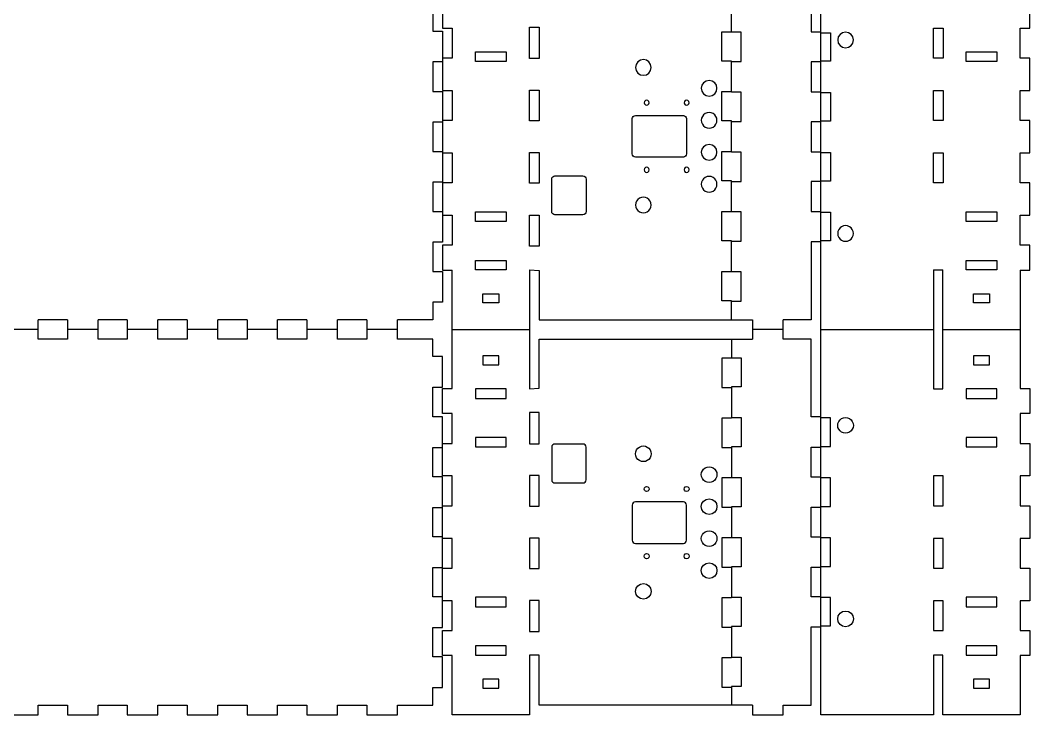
# Model space of a CAD drawing. Extents: x -1 to 935, y 218 to 700.
# Drawn here: x 619 to 934.8, y 217.9 to 435.1 of the extents above; entities that cross this region are included whole.
import ezdxf

# ---------------------------------------------------------------- set-up
doc = ezdxf.new("R2010")
doc.units = 0

msp = doc.modelspace()

# ---------------------------------------------------------------- linework, layer by layer
at = {"layer": 'LAYER_1'}
for p, q in [((869.451, 217.867), (869.451, 699.867)), ((866.462, 455.867), (866.462, 431.399)), ((748.131, 440.77), (748.131, 431.581)), ((751.132, 440.367), (751.132, 432.542)), ((841.531, 431.299), (841.532, 441.015)), ((934.837, 432.542), (934.837, 440.367)), ((778.332, 423.092), (778.332, 432.842)), ((778.332, 432.842), (781.332, 432.842)), ((781.332, 432.842), (781.332, 423.092)), ((748.131, 431.581), (751.131, 431.581)), ((751.131, 431.581), (751.132, 413.042)), ((751.132, 432.542), (754.132, 432.542)), ((754.132, 432.542), (754.132, 423.192)), ((838.532, 422.283), (838.532, 431.449)), ((838.532, 431.449), (841.532, 431.449)), ((844.531, 431.299), (841.531, 431.299)), ((844.531, 422.133), (844.531, 431.299)), ((866.462, 431.399), (869.451, 431.399)), ((869.451, 431.099), (872.44, 431.099)), ((872.44, 431.099), (872.44, 422.233)), ((874.936547, 429.820609), (874.744, 428.867)), ((875.461625, 430.599375), (874.936547, 429.820609)), ((876.240391, 431.124453), (875.461625, 430.599375)), ((877.194, 431.317), (876.240391, 431.124453)), ((878.147609, 431.124453), (877.194, 431.317)), ((878.926375, 430.599375), (878.147609, 431.124453)), ((879.451453, 429.820609), (878.926375, 430.599375)), ((879.644, 428.867), (879.451453, 429.820609)), ((904.72, 423.192), (904.72, 432.542)), ((904.72, 432.542), (907.72, 432.542)), ((907.72, 432.542), (907.72, 423.192)), ((931.837, 423.192), (931.837, 432.542)), ((931.837, 432.542), (934.837, 432.542)), ((874.744, 428.867), (874.936547, 427.913391)), ((874.936547, 427.913391), (875.461625, 427.134625)), ((875.461625, 427.134625), (876.240391, 426.609547)), ((876.240391, 426.609547), (877.194, 426.417)), ((877.194, 426.417), (878.147609, 426.609547)), ((878.147609, 426.609547), (878.926375, 427.134625)), ((878.926375, 427.134625), (879.451453, 427.913391)), ((879.451453, 427.913391), (879.644, 428.867)), ((761.457, 425.117), (771.007, 425.117)), ((761.457, 422.117), (761.457, 425.117)), ((761.457, 425.117), (761.457, 425.117)), ((771.007, 425.117), (771.007, 422.117)), ((914.962, 422.117), (914.962, 425.117)), ((914.962, 425.117), (924.512, 425.117)), ((924.512, 425.117), (924.512, 422.117)), ((751.131, 421.991), (748.131, 421.991)), ((748.131, 421.991), (748.131, 412.802)), ((754.132, 423.192), (751.132, 423.192)), ((771.007, 422.117), (761.457, 422.117)), ((781.332, 423.092), (778.332, 423.092)), ((778.332, 423.092), (778.332, 423.092)), ((811.709234, 421.220469), (811.517, 420.267)), ((811.517, 420.267), (811.709234, 419.314094)), ((812.233625, 421.999), (811.709234, 421.220469)), ((813.011703, 422.524031), (812.233625, 421.999)), ((813.965, 422.717), (813.011703, 422.524031)), ((814.917875, 422.524031), (813.965, 422.717)), ((815.696, 421.999), (814.917875, 422.524031)), ((816.220625, 421.220469), (815.696, 421.999)), ((816.413, 420.267), (816.220625, 421.220469)), ((816.220625, 419.314094), (816.413, 420.267)), ((841.532, 422.283), (838.532, 422.283)), ((841.531, 412.567), (841.532, 422.283)), ((841.531, 422.133), (844.531, 422.133)), ((869.451, 422.033), (866.462, 422.033)), ((866.462, 422.033), (866.462, 412.667)), ((872.44, 422.233), (869.451, 422.233)), ((907.72, 423.192), (904.72, 423.192)), ((907.72, 423.192), (907.72, 423.192)), ((924.512, 422.117), (914.962, 422.117)), ((914.962, 422.117), (914.962, 422.117)), ((934.837, 423.192), (931.837, 423.192)), ((934.837, 413.042), (934.837, 423.192)), ((811.709234, 419.314094), (812.233625, 418.53575)), ((812.233625, 418.53575), (813.011703, 418.010531)), ((813.011703, 418.010531), (813.965, 417.817)), ((813.965, 417.817), (814.917875, 418.010531)), ((814.917875, 418.010531), (815.696, 418.53575)), ((815.696, 418.53575), (816.220625, 419.314094)), ((832.274375, 414.720469), (832.082, 413.767)), ((832.082, 413.767), (832.274375, 412.814094)), ((832.799, 415.499), (832.274375, 414.720469)), ((833.577125, 416.024031), (832.799, 415.499)), ((834.53, 416.217), (833.577125, 416.024031)), ((835.483297, 416.024031), (834.53, 416.217)), ((836.261375, 415.499), (835.483297, 416.024031)), ((836.785766, 414.720469), (836.261375, 415.499)), ((836.978, 413.767), (836.785766, 414.720469)), ((836.785766, 412.814094), (836.978, 413.767)), ((748.131, 412.802), (751.131, 412.802)), ((751.131, 412.802), (751.131, 384.433)), ((751.132, 413.042), (754.132, 413.042)), ((754.132, 413.042), (754.132, 403.692)), ((778.332, 403.592), (778.332, 413.142)), ((778.332, 413.142), (781.332, 413.142)), ((781.332, 413.142), (781.332, 403.592)), ((832.274375, 412.814094), (832.799, 412.03575)), ((832.799, 412.03575), (833.577125, 411.510531)), ((833.577125, 411.510531), (834.53, 411.317)), ((834.53, 411.317), (835.483297, 411.510531)), ((835.483297, 411.510531), (836.261375, 412.03575)), ((836.261375, 412.03575), (836.785766, 412.814094)), ((838.532, 403.551), (838.532, 412.717)), ((838.532, 412.717), (841.532, 412.717)), ((844.531, 412.567), (841.531, 412.567)), ((844.531, 403.4), (844.531, 412.567)), ((866.462, 412.667), (869.451, 412.667)), ((869.451, 412.467), (872.44, 412.467)), ((872.44, 412.467), (872.44, 403.501)), ((904.72, 403.692), (904.72, 413.042)), ((904.72, 413.042), (907.72, 413.042)), ((907.72, 413.042), (907.72, 403.692)), ((931.837, 403.692), (931.837, 413.042)), ((931.837, 413.042), (934.837, 413.042)), ((814.272, 409.667), (814.16475, 409.267375)), ((814.16475, 409.267375), (814.272, 408.867)), ((814.564875, 409.96), (814.272, 409.667)), ((814.272, 408.867), (814.564875, 408.574375)), ((814.965, 410.067), (814.564875, 409.96)), ((814.564875, 408.574375), (814.965, 408.467)), ((815.365125, 409.96), (814.965, 410.067)), ((814.965, 408.467), (815.365125, 408.574375)), ((815.658, 409.667), (815.365125, 409.96)), ((815.365125, 408.574375), (815.658, 408.867)), ((815.7645, 409.267375), (815.658, 409.667)), ((815.658, 408.867), (815.7645, 409.267375)), ((826.772, 409.667), (826.66475, 409.267375)), ((826.66475, 409.267375), (826.772, 408.867)), ((827.064875, 409.96), (826.772, 409.667)), ((826.772, 408.867), (827.064875, 408.574375)), ((827.465, 410.067), (827.064875, 409.96)), ((827.064875, 408.574375), (827.465, 408.467)), ((827.864625, 409.96), (827.465, 410.067)), ((827.465, 408.467), (827.864625, 408.574375)), ((828.157, 409.667), (827.864625, 409.96)), ((827.864625, 408.574375), (828.157, 408.867)), ((828.26425, 409.267375), (828.157, 409.667)), ((828.157, 408.867), (828.26425, 409.267375)), ((810.465, 404.267), (810.541, 404.65025)), ((810.465, 393.268), (810.465, 404.267)), ((810.541, 404.65025), (810.758, 404.975)), ((810.758, 404.975), (811.08225, 405.191125)), ((811.08225, 405.191125), (811.465, 405.267)), ((811.465, 405.267), (826.465, 405.267)), ((826.465, 405.267), (826.847375, 405.191125)), ((826.847375, 405.191125), (827.172, 404.975)), ((827.172, 404.975), (827.388625, 404.65025)), ((827.388625, 404.65025), (827.465, 404.267)), ((827.465, 404.267), (827.465, 393.268)), ((832.162187, 404.396141), (832.08025, 403.767375)), ((832.408, 404.992), (832.162187, 404.396141)), ((832.801297, 405.503609), (832.408, 404.992)), ((833.305125, 405.889125), (832.801297, 405.503609)), ((833.890891, 406.132328), (833.305125, 405.889125)), ((834.53, 406.217), (833.890891, 406.132328)), ((835.169531, 406.132328), (834.53, 406.217)), ((835.75525, 405.889125), (835.169531, 406.132328)), ((836.258844, 405.503609), (835.75525, 405.889125)), ((836.652, 404.992), (836.258844, 405.503609)), ((836.898375, 404.396141), (836.652, 404.992)), ((836.9805, 403.767375), (836.898375, 404.396141)), ((751.131, 403.212), (748.131, 403.212)), ((748.131, 403.212), (748.131, 394.023)), ((754.132, 403.692), (751.132, 403.692)), ((781.332, 403.592), (778.332, 403.592)), ((778.332, 403.592), (778.332, 403.592)), ((832.08025, 403.767375), (832.162187, 403.138422)), ((832.162187, 403.138422), (832.408, 402.542)), ((832.408, 402.542), (832.801297, 402.030813)), ((832.801297, 402.030813), (833.305125, 401.64525)), ((833.305125, 401.64525), (833.890891, 401.401813)), ((833.890891, 401.401813), (834.53, 401.317)), ((834.53, 401.317), (835.169531, 401.401813)), ((835.169531, 401.401813), (835.75525, 401.64525)), ((835.75525, 401.64525), (836.258844, 402.030813)), ((836.258844, 402.030813), (836.652, 402.542)), ((836.652, 402.542), (836.898375, 403.138422)), ((836.898375, 403.138422), (836.9805, 403.767375)), ((841.532, 403.551), (838.532, 403.551)), ((841.531, 393.834), (841.532, 403.551)), ((841.531, 403.4), (844.531, 403.4)), ((869.451, 403.3), (866.462, 403.3)), ((866.462, 403.3), (866.462, 393.934)), ((872.44, 403.501), (869.451, 403.501)), ((907.72, 403.692), (904.72, 403.692)), ((904.72, 403.692), (904.72, 403.692)), ((934.837, 403.692), (931.837, 403.692)), ((934.837, 393.542), (934.837, 403.692)), ((832.799, 395.499125), (832.274375, 394.720891)), ((833.577125, 396.024047), (832.799, 395.499125)), ((834.53, 396.217), (833.577125, 396.024047)), ((835.483297, 396.024047), (834.53, 396.217)), ((836.261375, 395.499125), (835.483297, 396.024047)), ((836.785766, 394.720891), (836.261375, 395.499125)), ((748.131, 394.023), (751.131, 394.023)), ((751.132, 393.543), (754.132, 393.543)), ((754.132, 393.543), (754.132, 384.193)), ((778.332, 384.093), (778.332, 393.643)), ((778.332, 393.643), (781.332, 393.643)), ((781.332, 393.643), (781.332, 384.093)), ((781.332, 393.643), (781.332, 393.643)), ((810.543484, 392.878453), (810.465, 393.268)), ((810.757625, 392.560625), (810.543484, 392.878453)), ((811.075453, 392.346484), (810.757625, 392.560625)), ((811.465, 392.268), (811.075453, 392.346484)), ((826.465, 392.268), (811.465, 392.268)), ((826.854125, 392.346484), (826.465, 392.268)), ((827.172, 392.560625), (826.854125, 392.346484)), ((827.386375, 392.878453), (827.172, 392.560625)), ((827.465, 393.268), (827.386375, 392.878453)), ((832.274375, 394.720891), (832.082, 393.768)), ((832.082, 393.768), (832.274375, 392.814531)), ((832.274375, 392.814531), (832.799, 392.036)), ((832.799, 392.036), (833.577125, 391.510969)), ((835.483297, 391.510969), (836.261375, 392.036)), ((836.261375, 392.036), (836.785766, 392.814531)), ((836.978, 393.768), (836.785766, 394.720891)), ((836.785766, 392.814531), (836.978, 393.768)), ((838.532, 384.818), (838.532, 393.984)), ((838.532, 393.984), (841.532, 393.984)), ((844.531, 393.834), (841.531, 393.834)), ((844.531, 384.668), (844.531, 393.834)), ((866.462, 393.934), (869.451, 393.934)), ((869.451, 393.734), (872.44, 393.734)), ((872.44, 393.734), (872.44, 384.768)), ((904.72, 384.193), (904.72, 393.542)), ((904.72, 393.542), (907.72, 393.542)), ((907.72, 393.542), (907.72, 384.193)), ((931.837, 384.193), (931.837, 393.542)), ((931.837, 393.542), (934.837, 393.542)), ((814.272, 388.668), (814.16475, 388.267625)), ((814.564875, 388.960625), (814.272, 388.668)), ((814.965, 389.068), (814.564875, 388.960625)), ((815.365125, 388.960625), (814.965, 389.068)), ((815.658, 388.668), (815.365125, 388.960625)), ((815.7645, 388.267625), (815.658, 388.668)), ((826.772, 388.668), (826.66475, 388.267625)), ((827.064875, 388.960625), (826.772, 388.668)), ((827.465, 389.068), (827.064875, 388.960625)), ((827.864625, 388.960625), (827.465, 389.068)), ((828.157, 388.668), (827.864625, 388.960625)), ((828.26425, 388.267625), (828.157, 388.668)), ((833.577125, 391.510969), (834.53, 391.318)), ((834.53, 391.318), (835.483297, 391.510969)), ((785.285, 385.383), (785.363625, 385.772125)), ((785.285, 375.198), (785.285, 385.383)), ((785.363625, 385.772125), (785.578, 386.09)), ((785.578, 386.09), (785.895875, 386.304375)), ((785.895875, 386.304375), (786.285, 386.383)), ((786.285, 386.383), (795.014, 386.383)), ((795.014, 386.383), (795.403547, 386.304375)), ((795.403547, 386.304375), (795.721375, 386.09)), ((795.721375, 386.09), (795.935516, 385.772125)), ((795.935516, 385.772125), (796.014, 385.383)), ((796.014, 385.383), (796.014, 375.198)), ((814.16475, 388.267625), (814.272, 387.868)), ((814.272, 387.868), (814.564875, 387.575)), ((814.564875, 387.575), (814.965, 387.468)), ((814.965, 387.468), (815.365125, 387.575)), ((815.365125, 387.575), (815.658, 387.868)), ((815.658, 387.868), (815.7645, 388.267625)), ((826.66475, 388.267625), (826.772, 387.868)), ((826.772, 387.868), (827.064875, 387.575)), ((827.064875, 387.575), (827.465, 387.468)), ((827.465, 387.468), (827.864625, 387.575)), ((827.864625, 387.575), (828.157, 387.868)), ((828.157, 387.868), (828.26425, 388.267625)), ((832.801297, 385.504188), (832.408, 384.993)), ((833.305125, 385.88975), (832.801297, 385.504188)), ((833.890891, 386.133188), (833.305125, 385.88975)), ((834.53, 386.218), (833.890891, 386.133188)), ((835.169531, 386.133188), (834.53, 386.218)), ((835.75525, 385.88975), (835.169531, 386.133188)), ((836.258844, 385.504188), (835.75525, 385.88975)), ((836.652, 384.993), (836.258844, 385.504188)), ((751.131, 384.433), (748.131, 384.433)), ((748.131, 384.433), (748.131, 375.244)), ((751.132, 384.193), (751.131, 365.653)), ((754.132, 384.193), (751.132, 384.193)), ((781.332, 384.093), (778.332, 384.093)), ((832.162187, 384.396578), (832.08025, 383.767625)), ((832.08025, 383.767625), (832.162187, 383.138859)), ((832.408, 384.993), (832.162187, 384.396578)), ((832.162187, 383.138859), (832.408, 382.543)), ((832.408, 382.543), (832.801297, 382.031391)), ((836.258844, 382.031391), (836.652, 382.543)), ((836.898375, 384.396578), (836.652, 384.993)), ((836.652, 382.543), (836.898375, 383.138859)), ((836.9805, 383.767625), (836.898375, 384.396578)), ((836.898375, 383.138859), (836.9805, 383.767625)), ((841.532, 384.818), (838.532, 384.818)), ((841.531, 375.102), (841.532, 384.818)), ((841.531, 384.668), (844.531, 384.668)), ((869.451, 384.568), (866.462, 384.568)), ((866.462, 384.568), (866.462, 375.202)), ((872.44, 384.768), (869.451, 384.768)), ((907.72, 384.193), (904.72, 384.193)), ((904.72, 384.193), (904.72, 384.193)), ((934.837, 384.193), (931.837, 384.193)), ((934.837, 374.043), (934.837, 384.193)), ((812.236156, 379.004188), (811.843, 378.493)), ((812.73975, 379.38975), (812.236156, 379.004188)), ((813.325469, 379.633188), (812.73975, 379.38975)), ((813.965, 379.718), (813.325469, 379.633188)), ((814.604094, 379.633188), (813.965, 379.718)), ((815.18975, 379.38975), (814.604094, 379.633188)), ((815.693281, 379.004188), (815.18975, 379.38975)), ((816.086, 378.493), (815.693281, 379.004188)), ((832.801297, 382.031391), (833.305125, 381.645875)), ((833.305125, 381.645875), (833.890891, 381.402672)), ((833.890891, 381.402672), (834.53, 381.318)), ((834.53, 381.318), (835.169531, 381.402672)), ((835.169531, 381.402672), (835.75525, 381.645875)), ((835.75525, 381.645875), (836.258844, 382.031391)), ((811.596625, 377.897), (811.5145, 377.268)), ((811.5145, 377.268), (811.596625, 376.639)), ((811.843, 378.493), (811.596625, 377.897)), ((811.596625, 376.639), (811.843, 376.043)), ((811.843, 376.043), (812.236156, 375.531813)), ((815.693281, 375.531813), (816.086, 376.043)), ((816.332375, 377.897), (816.086, 378.493)), ((816.086, 376.043), (816.332375, 376.639)), ((816.4145, 377.268), (816.332375, 377.897)), ((816.332375, 376.639), (816.4145, 377.268)), ((748.131, 375.244), (751.131, 375.244)), ((751.132, 374.043), (754.132, 374.043)), ((754.132, 374.043), (754.132, 364.693)), ((761.438, 372.118), (761.438, 375.118)), ((761.438, 375.118), (771.007, 375.118)), ((771.007, 375.118), (771.007, 372.118)), ((771.007, 375.118), (771.007, 375.118)), ((778.332, 364.393), (778.332, 374.143)), ((778.332, 374.143), (781.332, 374.143)), ((781.332, 374.143), (781.332, 364.393)), ((785.363625, 374.808875), (785.285, 375.198)), ((785.578, 374.491), (785.363625, 374.808875)), ((785.895875, 374.276625), (785.578, 374.491)), ((786.285, 374.198), (785.895875, 374.276625)), ((795.014, 374.198), (786.285, 374.198)), ((795.403547, 374.276625), (795.014, 374.198)), ((795.721375, 374.491), (795.403547, 374.276625)), ((795.935516, 374.808875), (795.721375, 374.491)), ((796.014, 375.198), (795.935516, 374.808875)), ((812.236156, 375.531813), (812.73975, 375.14625)), ((812.73975, 375.14625), (813.325469, 374.902812)), ((813.325469, 374.902812), (813.965, 374.818)), ((813.965, 374.818), (814.604094, 374.902812)), ((814.604094, 374.902812), (815.18975, 375.14625)), ((815.18975, 375.14625), (815.693281, 375.531813)), ((838.532, 366.086), (838.532, 375.252)), ((838.532, 375.252), (841.532, 375.252)), ((844.531, 375.102), (841.531, 375.102)), ((844.531, 365.935), (844.531, 375.102)), ((866.462, 375.202), (869.451, 375.202)), ((869.451, 375.002), (872.44, 375.002)), ((872.44, 375.002), (872.44, 366.036)), ((914.962, 372.118), (914.962, 375.118)), ((914.962, 375.118), (924.531, 375.118)), ((924.531, 375.118), (924.531, 372.118)), ((931.837, 364.693), (931.837, 374.043)), ((931.837, 374.043), (934.837, 374.043)), ((771.007, 372.118), (761.438, 372.118)), ((875.073, 369.593), (874.826625, 368.997)), ((875.465719, 370.104187), (875.073, 369.593)), ((875.96925, 370.48975), (875.465719, 370.104187)), ((876.554906, 370.733187), (875.96925, 370.48975)), ((877.194, 370.818), (876.554906, 370.733187)), ((877.833672, 370.733187), (877.194, 370.818)), ((878.419625, 370.48975), (877.833672, 370.733187)), ((878.923266, 370.104187), (878.419625, 370.48975)), ((879.316, 369.593), (878.923266, 370.104187)), ((879.562375, 368.997), (879.316, 369.593)), ((924.531, 372.118), (914.962, 372.118)), ((924.531, 372.118), (924.531, 372.118)), ((874.826625, 368.997), (874.7445, 368.368)), ((874.7445, 368.368), (874.826625, 367.739)), ((874.826625, 367.739), (875.073, 367.143)), ((875.073, 367.143), (875.465719, 366.631813)), ((875.465719, 366.631813), (875.96925, 366.24625)), ((878.419625, 366.24625), (878.923266, 366.631813)), ((878.923266, 366.631813), (879.316, 367.143)), ((879.316, 367.143), (879.562375, 367.739)), ((879.6445, 368.368), (879.562375, 368.997)), ((879.562375, 367.739), (879.6445, 368.368)), ((751.131, 365.653), (748.131, 365.653)), ((748.131, 365.653), (748.131, 356.464)), ((754.132, 364.693), (751.132, 364.693)), ((751.132, 364.693), (751.132, 356.868)), ((781.332, 364.393), (778.332, 364.393)), ((781.332, 364.393), (781.332, 364.393)), ((841.532, 366.086), (838.532, 366.086)), ((841.531, 356.369), (841.532, 366.086)), ((841.531, 365.935), (844.531, 365.935)), ((869.451, 365.735), (866.462, 365.735)), ((866.462, 365.735), (866.462, 341.367)), ((872.44, 366.036), (869.451, 366.036)), ((875.96925, 366.24625), (876.554906, 366.002813)), ((876.554906, 366.002813), (877.194, 365.918)), ((877.194, 365.918), (877.833672, 366.002813)), ((877.833672, 366.002813), (878.419625, 366.24625)), ((934.837, 364.693), (931.837, 364.693)), ((934.837, 356.868), (934.837, 364.693)), ((761.438, 359.968), (771.007, 359.968)), ((761.457, 356.968), (761.438, 359.968)), ((761.438, 359.968), (761.438, 359.968)), ((771.007, 356.968), (761.457, 356.968)), ((771.007, 359.968), (771.007, 356.968)), ((778.332, 356.968), (778.332, 319.767)), ((778.332, 356.968), (781.332, 356.768)), ((904.72, 356.968), (907.637, 356.968)), ((904.72, 356.968), (904.72, 319.767)), ((907.637, 319.767), (907.637, 356.968)), ((914.962, 359.968), (924.531, 359.968)), ((914.963, 356.968), (914.962, 359.968)), ((914.962, 359.968), (914.962, 359.968)), ((924.513, 356.968), (914.963, 356.968)), ((924.531, 359.968), (924.513, 356.968)), ((748.131, 356.464), (751.131, 356.464)), ((751.131, 356.464), (751.131, 346.874)), ((751.132, 356.868), (754.132, 356.868)), ((754.132, 319.867), (754.132, 356.868)), ((781.332, 356.768), (781.332, 341.368)), ((838.532, 347.353), (838.532, 356.519)), ((838.532, 356.519), (841.532, 356.519)), ((844.531, 356.369), (841.531, 356.369)), ((844.531, 347.203), (844.531, 356.369)), ((931.837, 356.868), (931.837, 319.867)), ((931.837, 356.868), (934.837, 356.868)), ((763.732, 349.468), (768.732, 349.468)), ((763.732, 346.668), (763.732, 349.468)), ((763.732, 349.468), (763.732, 349.468)), ((768.732, 349.468), (768.732, 346.668)), ((917.237, 346.668), (917.237, 349.468)), ((917.237, 349.468), (922.237, 349.468)), ((922.237, 349.468), (922.237, 346.668)), ((751.131, 346.874), (748.131, 346.874)), ((748.131, 346.874), (748.131, 341.375)), ((768.732, 346.668), (763.732, 346.668)), ((841.532, 347.353), (838.532, 347.353)), ((841.531, 347.203), (844.531, 347.203)), ((841.532, 341.368), (841.532, 347.353)), ((922.237, 346.668), (917.237, 346.668)), ((922.237, 346.668), (922.237, 346.668)), ((624.617, 335.36), (624.617, 341.375)), ((633.783, 341.375), (624.617, 341.375)), ((633.783, 341.375), (633.783, 335.36)), ((643.35, 335.36), (643.35, 341.375)), ((652.516, 341.375), (643.35, 341.375)), ((652.516, 341.375), (652.516, 335.36)), ((662.082, 335.36), (662.082, 341.375)), ((671.248, 341.375), (662.082, 341.375)), ((671.248, 341.375), (671.248, 335.36)), ((680.814, 335.36), (680.814, 341.375)), ((689.981, 341.375), (680.814, 341.375)), ((689.981, 341.375), (689.981, 335.36)), ((699.547, 335.36), (699.547, 341.375)), ((708.713, 341.375), (699.547, 341.375)), ((708.713, 341.375), (708.713, 335.36)), ((718.279, 335.36), (718.279, 341.375)), ((727.446, 341.375), (718.279, 341.375)), ((727.445, 341.375), (727.445, 335.36)), ((737.012, 335.36), (737.012, 341.375)), ((748.131, 341.375), (737.012, 341.375)), ((781.332, 341.368), (848.116, 341.367)), ((848.116, 341.367), (848.116, 335.368)), ((866.462, 341.367), (857.682, 341.367)), ((857.682, 335.368), (857.682, 341.367)), ((624.617, 338.367), (615.051, 338.367)), ((643.35, 338.367), (633.783, 338.367)), ((662.082, 338.367), (652.516, 338.367)), ((680.814, 338.367), (671.248, 338.367)), ((699.547, 338.367), (689.981, 338.367)), ((718.279, 338.367), (708.713, 338.367)), ((737.012, 338.367), (727.446, 338.367)), ((754.132, 338.367), (778.332, 338.367)), ((857.682, 338.368), (848.116, 338.368)), ((869.451, 338.367), (904.72, 338.367)), ((907.637, 338.367), (931.837, 338.367)), ((633.783, 335.36), (624.617, 335.36)), ((652.516, 335.36), (643.35, 335.36)), ((671.248, 335.36), (662.082, 335.36)), ((689.981, 335.36), (680.814, 335.36)), ((708.713, 335.36), (699.547, 335.36)), ((727.446, 335.36), (718.279, 335.36)), ((748.131, 335.36), (737.012, 335.36)), ((748.131, 329.861), (748.131, 335.36)), ((781.332, 335.367), (848.116, 335.368)), ((781.332, 319.967), (781.332, 335.367)), ((841.532, 335.367), (841.532, 329.382)), ((866.462, 335.368), (857.682, 335.368)), ((866.462, 311), (866.462, 335.368)), ((751.131, 329.861), (748.131, 329.861)), ((751.131, 320.271), (751.131, 329.861)), ((768.732, 330.067), (763.732, 330.067)), ((763.732, 330.067), (763.732, 327.267)), ((768.732, 327.267), (768.732, 330.067)), ((841.532, 329.382), (838.532, 329.382)), ((838.532, 329.382), (838.532, 320.215)), ((841.531, 329.532), (844.531, 329.532)), ((844.531, 329.532), (844.531, 320.366)), ((922.237, 330.067), (917.237, 330.067)), ((917.237, 330.067), (917.237, 327.267)), ((922.237, 327.267), (922.237, 330.067)), ((922.237, 330.067), (922.237, 330.067)), ((763.732, 327.267), (768.732, 327.267)), ((763.732, 327.267), (763.732, 327.267)), ((917.237, 327.267), (922.237, 327.267)), ((748.131, 311.081), (748.131, 320.271)), ((748.131, 320.271), (751.131, 320.271)), ((751.132, 312.042), (751.132, 319.867)), ((751.132, 319.867), (754.132, 319.867)), ((761.457, 319.767), (761.438, 316.767)), ((771.007, 319.767), (761.457, 319.767)), ((771.007, 316.767), (771.007, 319.767)), ((778.332, 319.767), (781.332, 319.967)), ((838.532, 320.215), (841.532, 320.215)), ((841.531, 320.366), (841.532, 310.649)), ((844.531, 320.366), (841.531, 320.366)), ((904.72, 319.767), (907.637, 319.767)), ((914.963, 319.767), (914.962, 316.767)), ((924.513, 319.767), (914.963, 319.767)), ((924.531, 316.767), (924.513, 319.767)), ((931.837, 319.867), (934.837, 319.867)), ((934.837, 319.867), (934.837, 312.042)), ((761.438, 316.767), (771.007, 316.767)), ((761.438, 316.767), (761.438, 316.767)), ((914.962, 316.767), (924.531, 316.767)), ((914.962, 316.767), (914.962, 316.767)), ((751.131, 311.081), (748.131, 311.081)), ((751.132, 292.542), (751.131, 311.081)), ((754.132, 312.042), (751.132, 312.042)), ((754.132, 302.692), (754.132, 312.042)), ((781.332, 312.342), (778.332, 312.342)), ((778.332, 312.342), (778.332, 302.592)), ((781.332, 302.592), (781.332, 312.342)), ((781.332, 312.342), (781.332, 312.342)), ((841.532, 310.649), (838.532, 310.649)), ((838.532, 310.649), (838.532, 301.483)), ((841.531, 310.8), (844.531, 310.8)), ((844.531, 310.8), (844.531, 301.633)), ((869.451, 311), (866.462, 311)), ((872.44, 310.699), (869.451, 310.699)), ((872.44, 301.733), (872.44, 310.699)), ((874.826625, 308.996), (875.073, 309.592)), ((875.073, 309.592), (875.465719, 310.103187)), ((875.465719, 310.103187), (875.96925, 310.48875)), ((875.96925, 310.48875), (876.554906, 310.732188)), ((876.554906, 310.732188), (877.194, 310.817)), ((877.194, 310.817), (877.833672, 310.732188)), ((877.833672, 310.732188), (878.419625, 310.48875)), ((878.419625, 310.48875), (878.923266, 310.103187)), ((878.923266, 310.103187), (879.316, 309.592)), ((879.316, 309.592), (879.562375, 308.996)), ((934.837, 312.042), (931.837, 312.042)), ((931.837, 312.042), (931.837, 302.692)), ((874.7445, 308.367), (874.826625, 308.996)), ((874.826625, 307.738), (874.7445, 308.367)), ((875.073, 307.142), (874.826625, 307.738)), ((875.465719, 306.630812), (875.073, 307.142)), ((875.96925, 306.24525), (875.465719, 306.630812)), ((878.923266, 306.630812), (878.419625, 306.24525)), ((879.316, 307.142), (878.923266, 306.630812)), ((879.562375, 307.738), (879.316, 307.142)), ((879.562375, 308.996), (879.6445, 308.367)), ((879.6445, 308.367), (879.562375, 307.738)), ((771.007, 304.617), (761.438, 304.617)), ((761.438, 304.617), (761.438, 301.617)), ((771.007, 301.617), (771.007, 304.617)), ((876.554906, 306.001812), (875.96925, 306.24525)), ((877.194, 305.917), (876.554906, 306.001812)), ((877.833672, 306.001812), (877.194, 305.917)), ((878.419625, 306.24525), (877.833672, 306.001812)), ((924.531, 304.617), (914.962, 304.617)), ((914.962, 304.617), (914.962, 301.617)), ((924.531, 301.617), (924.531, 304.617)), ((924.531, 304.617), (924.531, 304.617)), ((748.131, 292.302), (748.131, 301.491)), ((748.131, 301.491), (751.131, 301.491)), ((751.132, 302.692), (754.132, 302.692)), ((761.438, 301.617), (771.007, 301.617)), ((771.007, 301.617), (771.007, 301.617)), ((778.332, 302.592), (781.332, 302.592)), ((785.363625, 301.925547), (785.285, 301.536)), ((785.285, 301.536), (785.285, 291.352)), ((785.578, 302.243375), (785.363625, 301.925547)), ((785.895875, 302.457516), (785.578, 302.243375)), ((786.285, 302.536), (785.895875, 302.457516)), ((795.014, 302.536), (786.285, 302.536)), ((795.403547, 302.457516), (795.014, 302.536)), ((795.721375, 302.243375), (795.403547, 302.457516)), ((795.935516, 301.925547), (795.721375, 302.243375)), ((796.014, 301.536), (795.935516, 301.925547)), ((796.014, 291.352), (796.014, 301.536)), ((811.5145, 299.467), (811.596625, 300.096)), ((811.596625, 300.096), (811.843, 300.692)), ((811.843, 300.692), (812.236156, 301.203188)), ((812.236156, 301.203188), (812.73975, 301.58875)), ((812.73975, 301.58875), (813.325469, 301.832187)), ((813.325469, 301.832187), (813.965, 301.917)), ((813.965, 301.917), (814.604094, 301.832187)), ((814.604094, 301.832187), (815.18975, 301.58875)), ((815.18975, 301.58875), (815.693281, 301.203188)), ((815.693281, 301.203188), (816.086, 300.692)), ((816.086, 300.692), (816.332375, 300.096)), ((816.332375, 300.096), (816.4145, 299.467)), ((838.532, 301.483), (841.532, 301.483)), ((841.531, 301.633), (841.532, 291.917)), ((844.531, 301.633), (841.531, 301.633)), ((866.462, 292.167), (866.462, 301.533)), ((866.462, 301.533), (869.451, 301.533)), ((869.451, 301.733), (872.44, 301.733)), ((914.962, 301.617), (924.531, 301.617)), ((931.837, 302.692), (934.837, 302.692)), ((934.837, 302.692), (934.837, 292.542)), ((811.596625, 298.838), (811.5145, 299.467)), ((811.843, 298.242), (811.596625, 298.838)), ((812.236156, 297.730813), (811.843, 298.242)), ((812.73975, 297.34525), (812.236156, 297.730813)), ((813.325469, 297.101812), (812.73975, 297.34525)), ((813.965, 297.017), (813.325469, 297.101812)), ((814.604094, 297.101812), (813.965, 297.017)), ((815.18975, 297.34525), (814.604094, 297.101812)), ((815.693281, 297.730813), (815.18975, 297.34525)), ((816.086, 298.242), (815.693281, 297.730813)), ((816.332375, 298.838), (816.086, 298.242)), ((816.4145, 299.467), (816.332375, 298.838)), ((832.162187, 293.596), (832.408, 294.192)), ((832.408, 294.192), (832.801297, 294.703188)), ((832.801297, 294.703188), (833.305125, 295.08875)), ((833.305125, 295.08875), (833.890891, 295.332187)), ((833.890891, 295.332187), (834.53, 295.417)), ((834.53, 295.417), (835.169531, 295.332187)), ((835.169531, 295.332187), (835.75525, 295.08875)), ((835.75525, 295.08875), (836.258844, 294.703188)), ((836.258844, 294.703188), (836.652, 294.192)), ((836.652, 294.192), (836.898375, 293.596)), ((751.131, 292.302), (748.131, 292.302)), ((751.131, 263.933), (751.131, 292.302)), ((754.132, 292.542), (751.132, 292.542)), ((754.132, 283.192), (754.132, 292.542)), ((781.332, 292.642), (778.332, 292.642)), ((778.332, 292.642), (778.332, 283.092)), ((781.332, 283.092), (781.332, 292.642)), ((785.285, 291.352), (785.363625, 290.962875)), ((785.363625, 290.962875), (785.578, 290.645)), ((785.578, 290.645), (785.895875, 290.430625)), ((795.403547, 290.430625), (795.721375, 290.645)), ((795.721375, 290.645), (795.935516, 290.962875)), ((795.935516, 290.962875), (796.014, 291.352)), ((832.08025, 292.967), (832.162187, 293.596)), ((832.162187, 292.338), (832.08025, 292.967)), ((832.408, 291.742), (832.162187, 292.338)), ((832.801297, 291.230813), (832.408, 291.742)), ((833.305125, 290.84525), (832.801297, 291.230813)), ((833.890891, 290.601812), (833.305125, 290.84525)), ((834.53, 290.517), (833.890891, 290.601812)), ((835.169531, 290.601812), (834.53, 290.517)), ((835.75525, 290.84525), (835.169531, 290.601812)), ((836.258844, 291.230813), (835.75525, 290.84525)), ((836.652, 291.742), (836.258844, 291.230813)), ((836.898375, 292.338), (836.652, 291.742)), ((836.898375, 293.596), (836.9805, 292.967)), ((836.9805, 292.967), (836.898375, 292.338)), ((841.532, 291.917), (838.532, 291.917)), ((838.532, 291.917), (838.532, 282.75)), ((841.531, 292.067), (844.531, 292.067)), ((844.531, 292.067), (844.531, 282.901)), ((869.451, 292.167), (866.462, 292.167)), ((872.44, 291.967), (869.451, 291.967)), ((872.44, 283), (872.44, 291.967)), ((904.72, 292.542), (904.72, 283.192)), ((907.72, 292.542), (904.72, 292.542)), ((904.72, 292.542), (904.72, 292.542)), ((907.72, 283.192), (907.72, 292.542)), ((934.837, 292.542), (931.837, 292.542)), ((931.837, 292.542), (931.837, 283.192)), ((785.895875, 290.430625), (786.285, 290.352)), ((786.285, 290.352), (795.014, 290.352)), ((795.014, 290.352), (795.403547, 290.430625)), ((814.16475, 288.467375), (814.272, 288.867)), ((814.272, 288.067), (814.16475, 288.467375)), ((814.272, 288.867), (814.564875, 289.16)), ((814.564875, 287.774375), (814.272, 288.067)), ((814.564875, 289.16), (814.965, 289.267)), ((814.965, 287.667), (814.564875, 287.774375)), ((814.965, 289.267), (815.365125, 289.16)), ((815.365125, 287.774375), (814.965, 287.667)), ((815.365125, 289.16), (815.658, 288.867)), ((815.658, 288.067), (815.365125, 287.774375)), ((815.658, 288.867), (815.7645, 288.467375)), ((815.7645, 288.467375), (815.658, 288.067)), ((826.66475, 288.467375), (826.772, 288.867)), ((826.772, 288.067), (826.66475, 288.467375)), ((826.772, 288.867), (827.064875, 289.16)), ((827.064875, 287.774375), (826.772, 288.067)), ((827.064875, 289.16), (827.465, 289.267)), ((827.465, 287.667), (827.064875, 287.774375)), ((827.465, 289.267), (827.864625, 289.16)), ((827.864625, 287.774375), (827.465, 287.667)), ((827.864625, 289.16), (828.157, 288.867)), ((828.157, 288.067), (827.864625, 287.774375)), ((828.157, 288.867), (828.26425, 288.467375)), ((828.26425, 288.467375), (828.157, 288.067)), ((811.075453, 284.388516), (810.757625, 284.174375)), ((811.465, 284.467), (811.075453, 284.388516)), ((826.465, 284.467), (811.465, 284.467)), ((826.854125, 284.388516), (826.465, 284.467)), ((827.172, 284.174375), (826.854125, 284.388516)), ((832.274375, 283.920469), (832.799, 284.699)), ((832.799, 284.699), (833.577125, 285.224031)), ((833.577125, 285.224031), (834.53, 285.417)), ((834.53, 285.417), (835.483297, 285.224031)), ((835.483297, 285.224031), (836.261375, 284.699)), ((836.261375, 284.699), (836.785766, 283.920469)), ((748.131, 273.523), (748.131, 282.712)), ((748.131, 282.712), (751.131, 282.712)), ((751.132, 283.192), (754.132, 283.192)), ((778.332, 283.092), (781.332, 283.092)), ((781.332, 283.092), (781.332, 283.092)), ((810.543484, 283.856547), (810.465, 283.467)), ((810.465, 283.467), (810.465, 272.467)), ((810.757625, 284.174375), (810.543484, 283.856547)), ((827.386375, 283.856547), (827.172, 284.174375)), ((827.465, 283.467), (827.386375, 283.856547)), ((827.465, 272.467), (827.465, 283.467)), ((832.082, 282.967), (832.274375, 283.920469)), ((832.274375, 282.013953), (832.082, 282.967)), ((832.799, 281.235375), (832.274375, 282.013953)), ((833.577125, 280.710109), (832.799, 281.235375)), ((836.261375, 281.235375), (835.483297, 280.710109)), ((836.785766, 282.013953), (836.261375, 281.235375)), ((836.785766, 283.920469), (836.978, 282.967)), ((836.978, 282.967), (836.785766, 282.013953)), ((838.532, 282.75), (841.532, 282.75)), ((841.531, 282.901), (841.532, 273.184)), ((844.531, 282.901), (841.531, 282.901)), ((866.462, 273.435), (866.462, 282.801)), ((866.462, 282.801), (869.451, 282.801)), ((869.451, 283), (872.44, 283)), ((904.72, 283.192), (907.72, 283.192)), ((931.837, 283.192), (934.837, 283.192)), ((934.837, 283.192), (934.837, 273.042)), ((834.53, 280.517), (833.577125, 280.710109)), ((835.483297, 280.710109), (834.53, 280.517)), ((832.801297, 274.703188), (833.305125, 275.08875)), ((833.305125, 275.08875), (833.890891, 275.332187)), ((833.890891, 275.332187), (834.53, 275.417)), ((834.53, 275.417), (835.169531, 275.332187)), ((835.169531, 275.332187), (835.75525, 275.08875)), ((835.75525, 275.08875), (836.258844, 274.703188)), ((751.131, 273.523), (748.131, 273.523)), ((754.132, 273.042), (751.132, 273.042)), ((754.132, 263.692), (754.132, 273.042)), ((778.332, 273.142), (778.332, 263.592)), ((781.332, 273.142), (778.332, 273.142)), ((778.332, 273.142), (778.332, 273.142)), ((781.332, 263.592), (781.332, 273.142)), ((810.465, 272.467), (810.541, 272.084625)), ((810.541, 272.084625), (810.758, 271.76)), ((810.758, 271.76), (811.08225, 271.543375)), ((826.847375, 271.543375), (827.172, 271.76)), ((827.172, 271.76), (827.388625, 272.084625)), ((827.388625, 272.084625), (827.465, 272.467)), ((832.08025, 272.967), (832.162187, 273.596)), ((832.162187, 272.338), (832.08025, 272.967)), ((832.162187, 273.596), (832.408, 274.192)), ((832.408, 271.742), (832.162187, 272.338)), ((832.408, 274.192), (832.801297, 274.703188)), ((832.801297, 271.230813), (832.408, 271.742)), ((836.258844, 274.703188), (836.652, 274.192)), ((836.652, 271.742), (836.258844, 271.230813)), ((836.652, 274.192), (836.898375, 273.596)), ((836.898375, 272.338), (836.652, 271.742)), ((836.898375, 273.596), (836.9805, 272.967)), ((836.9805, 272.967), (836.898375, 272.338)), ((841.532, 273.184), (838.532, 273.184)), ((838.532, 273.184), (838.532, 264.018)), ((841.531, 273.335), (844.531, 273.335)), ((844.531, 273.335), (844.531, 264.168)), ((869.451, 273.435), (866.462, 273.435)), ((872.44, 273.234), (869.451, 273.234)), ((872.44, 264.268), (872.44, 273.234)), ((904.72, 273.042), (904.72, 263.692)), ((907.72, 273.042), (904.72, 273.042)), ((904.72, 273.042), (904.72, 273.042)), ((907.72, 263.692), (907.72, 273.042)), ((934.837, 273.042), (931.837, 273.042)), ((931.837, 273.042), (931.837, 263.692)), ((811.08225, 271.543375), (811.465, 271.467)), ((811.465, 271.467), (826.465, 271.467)), ((826.465, 271.467), (826.847375, 271.543375)), ((833.305125, 270.84525), (832.801297, 271.230813)), ((833.890891, 270.601812), (833.305125, 270.84525)), ((834.53, 270.517), (833.890891, 270.601812)), ((835.169531, 270.601812), (834.53, 270.517)), ((835.75525, 270.84525), (835.169531, 270.601812)), ((836.258844, 271.230813), (835.75525, 270.84525)), ((814.16475, 267.467375), (814.272, 267.867)), ((814.272, 267.067), (814.16475, 267.467375)), ((814.272, 267.867), (814.564875, 268.16)), ((814.564875, 266.774375), (814.272, 267.067)), ((814.564875, 268.16), (814.965, 268.267)), ((814.965, 266.667), (814.564875, 266.774375)), ((814.965, 268.267), (815.365125, 268.16)), ((815.365125, 266.774375), (814.965, 266.667)), ((815.365125, 268.16), (815.658, 267.867)), ((815.658, 267.067), (815.365125, 266.774375)), ((815.658, 267.867), (815.7645, 267.467375)), ((815.7645, 267.467375), (815.658, 267.067)), ((826.66475, 267.467375), (826.772, 267.867)), ((826.772, 267.067), (826.66475, 267.467375)), ((826.772, 267.867), (827.064875, 268.16)), ((827.064875, 266.774375), (826.772, 267.067)), ((827.064875, 268.16), (827.465, 268.267)), ((827.465, 266.667), (827.064875, 266.774375)), ((827.465, 268.267), (827.864625, 268.16)), ((827.864625, 266.774375), (827.465, 266.667)), ((827.864625, 268.16), (828.157, 267.867)), ((828.157, 267.067), (827.864625, 266.774375)), ((828.157, 267.867), (828.26425, 267.467375)), ((828.26425, 267.467375), (828.157, 267.067)), ((833.577125, 265.224031), (834.53, 265.417)), ((834.53, 265.417), (835.483297, 265.224031)), ((748.131, 254.744), (748.131, 263.933)), ((748.131, 263.933), (751.131, 263.933)), ((751.131, 245.154), (751.132, 263.692)), ((751.132, 263.692), (754.132, 263.692)), ((778.332, 263.592), (781.332, 263.592)), ((832.082, 262.967), (832.274375, 263.920469)), ((832.274375, 262.013953), (832.082, 262.967)), ((832.274375, 263.920469), (832.799, 264.699)), ((832.799, 264.699), (833.577125, 265.224031)), ((835.483297, 265.224031), (836.261375, 264.699)), ((836.261375, 264.699), (836.785766, 263.920469)), ((836.785766, 263.920469), (836.978, 262.967)), ((836.978, 262.967), (836.785766, 262.013953)), ((838.532, 264.018), (841.532, 264.018)), ((841.531, 264.168), (841.532, 254.452)), ((844.531, 264.168), (841.531, 264.168)), ((866.462, 254.702), (866.462, 264.068)), ((866.462, 264.068), (869.451, 264.068)), ((869.451, 264.268), (872.44, 264.268)), ((904.72, 263.692), (907.72, 263.692)), ((931.837, 263.692), (934.837, 263.692)), ((934.837, 263.692), (934.837, 253.542)), ((832.799, 261.235375), (832.274375, 262.013953)), ((833.577125, 260.710109), (832.799, 261.235375)), ((834.53, 260.517), (833.577125, 260.710109)), ((835.483297, 260.710109), (834.53, 260.517)), ((836.261375, 261.235375), (835.483297, 260.710109)), ((836.785766, 262.013953), (836.261375, 261.235375)), ((811.517, 256.467), (811.709234, 257.420469)), ((811.709234, 255.513953), (811.517, 256.467)), ((811.709234, 257.420469), (812.233625, 258.199)), ((812.233625, 258.199), (813.011703, 258.724031)), ((813.011703, 258.724031), (813.965, 258.917)), ((813.965, 258.917), (814.917875, 258.724031)), ((814.917875, 258.724031), (815.696, 258.199)), ((815.696, 258.199), (816.220625, 257.420469)), ((816.220625, 257.420469), (816.413, 256.467)), ((816.413, 256.467), (816.220625, 255.513953)), ((751.131, 254.744), (748.131, 254.744)), ((754.132, 253.542), (751.132, 253.542)), ((754.132, 244.192), (754.132, 253.542)), ((771.007, 254.617), (761.457, 254.617)), ((761.457, 254.617), (761.457, 251.617)), ((771.007, 251.617), (771.007, 254.617)), ((778.332, 253.642), (778.332, 243.892)), ((781.332, 253.642), (778.332, 253.642)), ((778.332, 253.642), (778.332, 253.642)), ((781.332, 243.892), (781.332, 253.642)), ((812.233625, 254.735375), (811.709234, 255.513953)), ((813.011703, 254.210109), (812.233625, 254.735375)), ((813.965, 254.017), (813.011703, 254.210109)), ((814.917875, 254.210109), (813.965, 254.017)), ((815.696, 254.735375), (814.917875, 254.210109)), ((816.220625, 255.513953), (815.696, 254.735375)), ((841.532, 254.452), (838.532, 254.452)), ((838.532, 254.452), (838.532, 245.285)), ((841.531, 254.602), (844.531, 254.602)), ((844.531, 254.602), (844.531, 245.436)), ((869.451, 254.702), (866.462, 254.702)), ((872.44, 254.502), (869.451, 254.502)), ((872.44, 245.636), (872.44, 254.502)), ((907.72, 253.542), (904.72, 253.542)), ((904.72, 253.542), (904.72, 244.192)), ((907.72, 244.192), (907.72, 253.542)), ((907.72, 253.542), (907.72, 253.542)), ((914.962, 254.617), (914.962, 251.617)), ((924.512, 254.617), (914.962, 254.617)), ((914.962, 254.617), (914.962, 254.617)), ((924.512, 251.617), (924.512, 254.617)), ((934.837, 253.542), (931.837, 253.542)), ((931.837, 253.542), (931.837, 244.192)), ((761.457, 251.617), (771.007, 251.617)), ((761.457, 251.617), (761.457, 251.617)), ((874.936547, 248.820609), (875.461625, 249.599375)), ((875.461625, 249.599375), (876.240391, 250.124453)), ((876.240391, 250.124453), (877.194, 250.317)), ((877.194, 250.317), (878.147609, 250.124453)), ((878.147609, 250.124453), (878.926375, 249.599375)), ((878.926375, 249.599375), (879.451453, 248.820609)), ((914.962, 251.617), (924.512, 251.617)), ((874.744, 247.867), (874.936547, 248.820609)), ((874.936547, 246.913391), (874.744, 247.867)), ((875.461625, 246.134625), (874.936547, 246.913391)), ((879.451453, 246.913391), (878.926375, 246.134625)), ((879.451453, 248.820609), (879.644, 247.867)), ((879.644, 247.867), (879.451453, 246.913391)), ((748.131, 235.964), (748.131, 245.154)), ((748.131, 245.154), (751.131, 245.154)), ((751.132, 236.367), (751.132, 244.192)), ((751.132, 244.192), (754.132, 244.192)), ((778.332, 243.892), (781.332, 243.892)), ((838.532, 245.285), (841.532, 245.285)), ((841.531, 245.436), (841.532, 235.719)), ((844.531, 245.436), (841.531, 245.436)), ((866.462, 220.868), (866.462, 245.336)), ((866.462, 245.336), (869.451, 245.336)), ((869.451, 245.636), (872.44, 245.636)), ((876.240391, 245.609547), (875.461625, 246.134625)), ((877.194, 245.417), (876.240391, 245.609547)), ((878.147609, 245.609547), (877.194, 245.417)), ((878.926375, 246.134625), (878.147609, 245.609547)), ((904.72, 244.192), (907.72, 244.192)), ((931.837, 244.192), (934.837, 244.192)), ((934.837, 244.192), (934.837, 236.367)), ((761.457, 239.467), (761.457, 236.467)), ((771.007, 239.467), (761.457, 239.467)), ((761.457, 239.467), (761.457, 239.467)), ((771.007, 236.467), (771.007, 239.467)), ((924.512, 239.467), (914.962, 239.467)), ((914.962, 239.467), (914.962, 236.467)), ((924.512, 236.467), (924.512, 239.467)), ((751.131, 235.964), (748.131, 235.964)), ((751.131, 226.374), (751.131, 235.964)), ((754.132, 236.367), (751.132, 236.367)), ((754.132, 217.867), (754.132, 236.367)), ((761.457, 236.467), (771.007, 236.467)), ((781.332, 236.467), (778.332, 236.467)), ((778.332, 236.467), (778.332, 217.867)), ((781.332, 220.867), (781.332, 236.467)), ((841.532, 235.719), (838.532, 235.719)), ((838.532, 235.719), (838.532, 226.553)), ((841.531, 235.87), (844.531, 235.87)), ((844.531, 235.87), (844.531, 226.703)), ((907.637, 236.467), (904.72, 236.467)), ((904.72, 236.467), (904.72, 217.867)), ((907.637, 217.867), (907.637, 236.467)), ((914.962, 236.467), (924.512, 236.467)), ((924.512, 236.467), (924.512, 236.467)), ((934.837, 236.367), (931.837, 236.367)), ((931.837, 236.367), (931.837, 217.867)), ((768.732, 228.967), (763.732, 228.967)), ((763.732, 228.967), (763.732, 226.167)), ((768.732, 226.167), (768.732, 228.967)), ((922.237, 228.967), (917.237, 228.967)), ((917.237, 228.967), (917.237, 226.167)), ((922.237, 226.167), (922.237, 228.967)), ((748.131, 220.875), (748.131, 226.374)), ((748.131, 226.374), (751.131, 226.374)), ((763.732, 226.167), (768.732, 226.167)), ((768.732, 226.167), (768.732, 226.167)), ((838.532, 226.553), (841.532, 226.553)), ((844.531, 226.703), (841.531, 226.703)), ((841.531, 226.703), (841.531, 220.868)), ((917.237, 226.167), (922.237, 226.167)), ((922.237, 226.167), (922.237, 226.167)), ((624.617, 217.868), (624.617, 220.875)), ((624.617, 220.875), (633.783, 220.875)), ((633.783, 220.875), (633.783, 217.868)), ((643.35, 217.868), (643.35, 220.875)), ((643.35, 220.875), (652.516, 220.875)), ((652.516, 220.875), (652.516, 217.868)), ((662.082, 217.868), (662.082, 220.875)), ((662.082, 220.875), (671.248, 220.875)), ((671.248, 220.875), (671.248, 217.868)), ((680.814, 217.868), (680.814, 220.875)), ((680.814, 220.875), (689.981, 220.875)), ((689.981, 220.875), (689.981, 217.868)), ((699.547, 217.868), (699.547, 220.875)), ((699.547, 220.875), (708.713, 220.875)), ((708.713, 220.875), (708.713, 217.868)), ((718.279, 217.868), (718.279, 220.875)), ((718.279, 220.875), (727.446, 220.875)), ((727.446, 220.875), (727.446, 217.868)), ((737.012, 217.868), (737.012, 220.875)), ((737.012, 220.875), (748.131, 220.875)), ((848.116, 220.868), (781.332, 220.867)), ((848.116, 220.868), (848.116, 217.868)), ((857.682, 217.868), (857.682, 220.868)), ((857.682, 220.868), (866.462, 220.868)), ((615.051, 217.868), (624.617, 217.868)), ((633.783, 217.868), (643.35, 217.868)), ((652.516, 217.868), (662.082, 217.868)), ((671.248, 217.868), (680.814, 217.868)), ((689.981, 217.868), (699.547, 217.868)), ((708.713, 217.868), (718.279, 217.868)), ((727.446, 217.868), (737.012, 217.868)), ((778.332, 217.867), (754.132, 217.867)), ((848.116, 217.868), (857.682, 217.868)), ((904.72, 217.867), (869.451, 217.867)), ((931.837, 217.867), (907.637, 217.867))]:
    msp.add_line(p, q, dxfattribs=at)

doc.saveas('drawing.dxf')
